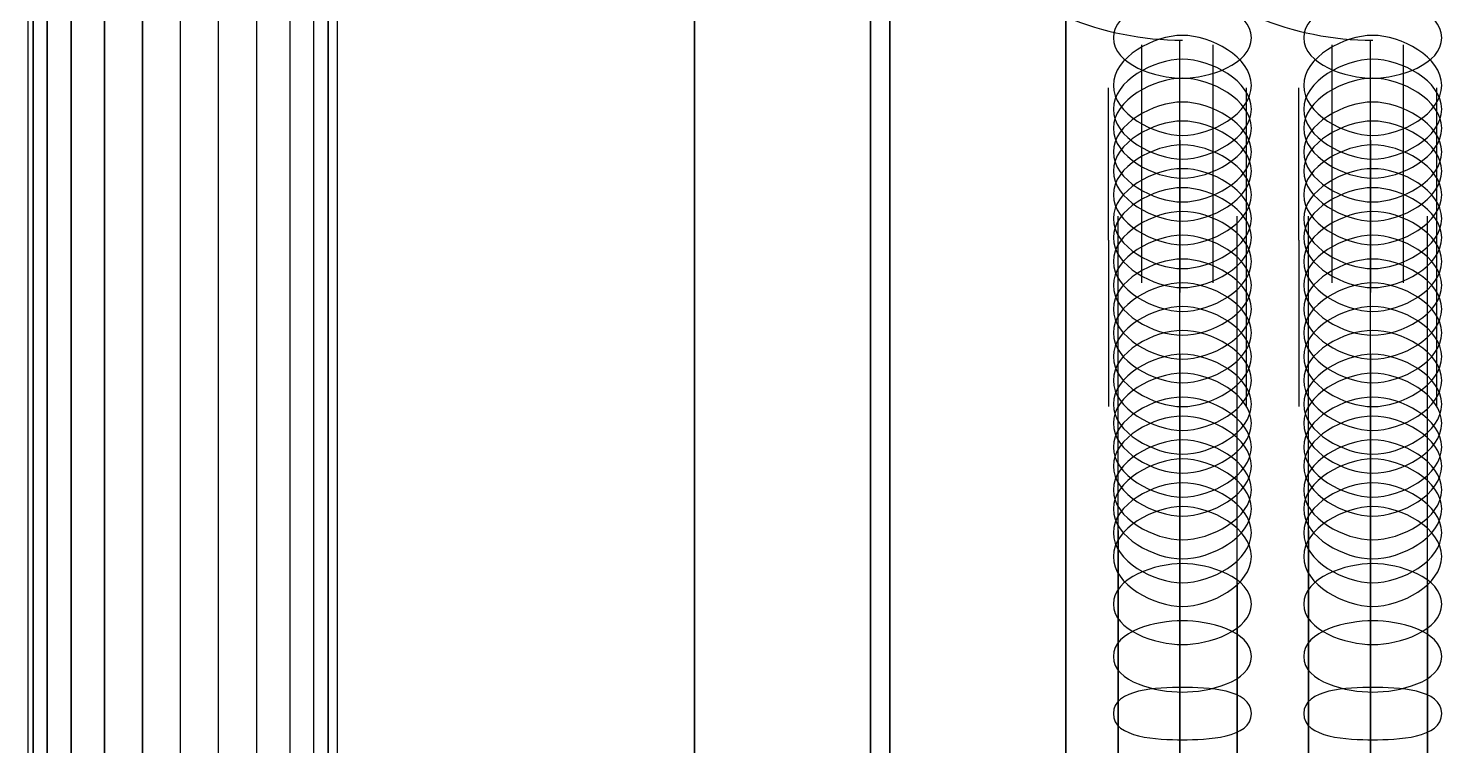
# Model space of a CAD drawing. Header units: metres. Extents: x 114 to 218, y 8 to 180.
# Drawn here: x 139.041 to 143.609, y 128.505 to 130.824 of the extents above; entities that cross this region are included whole.
import ezdxf

# ---------------------------------------------------------------- set-up
doc = ezdxf.new("R2010")
doc.units = ezdxf.units.M
doc.header["$MEASUREMENT"] = 0
for name, color, linetype in [('E-CNDT-PWR', 7, 'Continuous'), ('M-SA2S-Round', 7, 'Continuous'), ('S-3D-BEAM', 7, 'Continuous')]:
    doc.layers.add(name, color=color, linetype=linetype)

msp = doc.modelspace()

# ---------------------------------------------------------------- linework, layer by layer
at = {"layer": 'E-CNDT-PWR', "color": 113, "true_color": 0x6edda5}
for points in [[(142.6398, 130.2781), (142.6398, 130.7703)], [(142.7629, 130.2934), (142.7629, 130.7857)], [(142.8706, 130.2781), (142.8706, 130.7703)], [(143.2551, 130.2781), (143.2551, 130.7703)], [(143.3782, 130.2934), (143.3782, 130.7857)], [(143.4858, 130.2781), (143.4858, 130.7703)], [(142.5322, 130.1396), (142.5322, 130.6318)], [(142.9782, 130.1396), (142.9782, 130.6318)], [(142.9782, 130.6318), (142.9782, 130.6318)], [(142.9782, 130.6318), (142.9782, 130.6318)], [(143.1474, 130.1396), (143.1474, 130.6318)], [(143.5935, 130.1396), (143.5935, 130.6318)], [(143.5935, 130.6318), (143.5935, 130.6318)], [(143.5935, 130.6318), (143.5935, 130.6318)], [(142.6398, 130.0012), (142.6398, 130.4934)], [(142.8706, 130.0012), (142.8706, 130.4934)], [(143.2551, 130.0012), (143.2551, 130.4934)], [(143.4858, 130.0012), (143.4858, 130.4934)], [(142.7629, 130.4626), (142.7629, 129.9704)], [(143.3782, 130.4626), (143.3782, 129.9704)], [(142.7629, 129.7705), (142.7629, 130.2934)], [(142.7629, 130.2934), (142.7629, 130.2934)], [(142.7629, 130.2934), (142.7629, 130.2934)], [(143.3782, 129.7705), (143.3782, 130.2934)], [(143.3782, 130.2934), (143.3782, 130.2934)], [(143.3782, 130.2934), (143.3782, 130.2934)], [(142.5629, 129.6782), (142.5629, 130.2165)], [(142.9475, 129.6782), (142.9475, 130.2165)], [(143.1782, 129.6782), (143.1782, 130.2165)], [(143.5627, 129.6782), (143.5627, 130.2165)], [(142.5322, 130.1396), (142.5322, 129.6013)], [(142.5322, 130.1396), (142.5322, 130.1396)], [(142.5322, 130.1396), (142.5322, 130.1396)], [(142.9782, 129.6013), (142.9782, 130.1396)], [(143.1474, 130.1396), (143.1474, 129.6013)], [(143.1474, 130.1396), (143.1474, 130.1396)], [(143.1474, 130.1396), (143.1474, 130.1396)], [(143.5935, 129.6013), (143.5935, 130.1396)], [(142.5629, 129.5244), (142.5629, 130.0627)], [(142.9475, 129.5244), (142.9475, 130.0627)], [(143.1782, 129.5244), (143.1782, 130.0627)], [(143.5627, 129.5244), (143.5627, 130.0627)], [(142.7629, 129.4474), (142.7629, 129.9704)], [(143.3782, 129.4474), (143.3782, 129.9704)], [(142.7629, 129.2782), (142.7629, 129.7705)], [(142.7629, 129.7705), (142.7629, 129.7705)], [(142.7629, 129.7705), (142.7629, 129.2782)], [(142.7629, 129.7705), (142.7629, 129.7705)], [(142.7629, 129.7705), (142.7629, 129.7705)], [(142.7629, 129.7705), (142.7629, 129.7705)], [(143.3782, 129.2782), (143.3782, 129.7705)], [(143.3782, 129.7705), (143.3782, 129.7705)], [(143.3782, 129.7705), (143.3782, 129.2782)], [(143.3782, 129.7705), (143.3782, 129.7705)], [(143.3782, 129.7705), (143.3782, 129.7705)], [(143.3782, 129.7705), (143.3782, 129.7705)], [(142.5629, 129.2013), (142.5629, 129.6782)], [(142.9475, 129.2013), (142.9475, 129.6782)], [(143.1782, 129.2013), (143.1782, 129.6782)], [(143.5627, 129.2013), (143.5627, 129.6782)], [(142.5629, 129.0321), (142.5629, 129.5244)], [(142.9475, 129.0321), (142.9475, 129.5244)], [(143.1782, 129.0321), (143.1782, 129.5244)], [(143.5627, 129.0321), (143.5627, 129.5244)], [(142.7629, 128.9552), (142.7629, 129.4474)], [(142.7629, 128.9552), (142.7629, 129.4474)], [(143.3782, 128.9552), (143.3782, 129.4474)], [(143.3782, 128.9552), (143.3782, 129.4474)], [(142.7629, 129.2782), (142.7629, 129.0014), (142.7629, 128.6784), (142.7629, 128.34), (142.7629, 127.9862)], [(142.7629, 129.2782), (142.7629, 129.0014), (142.7629, 128.6784), (142.7629, 128.34), (142.7629, 127.9862), (142.7629, 128.2477), (142.7629, 128.5092), (142.7629, 128.7553), (142.7629, 128.9552)], [(143.3782, 129.2782), (143.3782, 129.0014), (143.3782, 128.6784), (143.3782, 128.34), (143.3782, 127.9862)], [(143.3782, 129.2782), (143.3782, 129.0014), (143.3782, 128.6784), (143.3782, 128.34), (143.3782, 127.9862), (143.3782, 128.2477), (143.3782, 128.5092), (143.3782, 128.7553), (143.3782, 128.9552)], [(142.5629, 129.2013), (142.5629, 128.9398), (142.5629, 128.6322), (142.5629, 128.3246), (142.5629, 127.9862), (142.5629, 128.2784), (142.5629, 128.5553), (142.5629, 128.8168), (142.5629, 129.0321)], [(142.9475, 129.0321), (142.9475, 128.8168), (142.9475, 128.5553), (142.9475, 128.2784), (142.9475, 127.9862), (142.9475, 128.3246), (142.9475, 128.6322), (142.9475, 128.9398), (142.9475, 129.2013)], [(143.1782, 129.2013), (143.1782, 128.9398), (143.1782, 128.6322), (143.1782, 128.3246), (143.1782, 127.9862), (143.1782, 128.2784), (143.1782, 128.5553), (143.1782, 128.8168), (143.1782, 129.0321)], [(143.5627, 129.0321), (143.5627, 128.8168), (143.5627, 128.5553), (143.5627, 128.2784), (143.5627, 127.9862), (143.5627, 128.3246), (143.5627, 128.6322), (143.5627, 128.9398), (143.5627, 129.2013)], [(142.9782, 129.1091), (142.9782, 129.1091)], [(142.9782, 129.1091), (142.9782, 129.1091)], [(143.5935, 129.1091), (143.5935, 129.1091)], [(143.5935, 129.1091), (143.5935, 129.1091)], [(142.7629, 128.9552), (142.7629, 128.7553), (142.7629, 128.5092), (142.7629, 128.2477), (142.7629, 127.9862)], [(143.3782, 128.9552), (143.3782, 128.7553), (143.3782, 128.5092), (143.3782, 128.2477), (143.3782, 127.9862)]]:
    msp.add_lwpolyline(points, dxfattribs=at)
for centre, radius, start in [((142.7706, 131.7624), 0.9767, 225), ((143.3858, 131.7624), 0.9768, 225.0024)]:
    msp.add_arc(centre, radius, start, 270, dxfattribs=at)
for points, start_tangent, end_tangent in [([(142.7706, 130.9241), (142.5475, 130.7934)], (-1, 0), (0, -1)), ([(142.9936, 130.7934), (142.7706, 130.9241)], (0, 1), (-1, 0)), ([(143.3858, 130.9241), (143.1628, 130.7934)], (-1, 0), (0, -1)), ([(143.6089, 130.7934), (143.3858, 130.9241)], (0, 1), (-1, 0)), ([(142.7706, 130.801), (142.5475, 130.6395)], (-1, 0), (0, -1)), ([(142.7706, 130.801), (142.5475, 130.6395)], (-1, 0), (0, -1)), ([(142.7706, 130.801), (142.5475, 130.6395)], (-1, 0), (0, -1)), ([(142.5475, 130.7934), (142.7706, 130.6626)], (0, -1), (1, 0)), ([(142.9936, 130.6395), (142.7706, 130.801)], (0, 1), (-1, 0)), ([(142.9936, 130.6395), (142.7706, 130.801)], (0, 1), (-1, 0)), ([(142.9936, 130.6395), (142.7706, 130.801)], (0, 1), (-1, 0)), ([(142.7706, 130.6626), (142.9936, 130.7934)], (1, 0), (0, 1)), ([(143.3858, 130.801), (143.1628, 130.6395)], (-1, 0), (0, -1)), ([(143.3858, 130.801), (143.1628, 130.6395)], (-1, 0), (0, -1)), ([(143.3858, 130.801), (143.1628, 130.6395)], (-1, 0), (0, -1)), ([(143.1628, 130.7934), (143.3858, 130.6626)], (0, -1), (1, 0)), ([(143.6089, 130.6395), (143.3858, 130.801)], (0, 1), (-1, 0)), ([(143.6089, 130.6395), (143.3858, 130.801)], (0, 1), (-1, 0)), ([(143.6089, 130.6395), (143.3858, 130.801)], (0, 1), (-1, 0)), ([(143.3858, 130.6626), (143.6089, 130.7934)], (1, 0), (0, 1)), ([(142.7706, 130.7241), (142.5475, 130.5626)], (-1, 0), (0, -1)), ([(142.9936, 130.5626), (142.7706, 130.7241)], (0, 1), (-1, 0)), ([(143.3858, 130.7241), (143.1628, 130.5626)], (-1, 0), (0, -1)), ([(143.6089, 130.5626), (143.3858, 130.7241)], (0, 1), (-1, 0)), ([(142.7706, 130.6626), (142.5475, 130.5011)], (-1, 0), (0, -1)), ([(142.9936, 130.5011), (142.7706, 130.6626)], (0, 1), (-1, 0)), ([(143.3858, 130.6626), (143.1628, 130.5011)], (-1, 0), (0, -1)), ([(143.6089, 130.5011), (143.3858, 130.6626)], (0, 1), (-1, 0)), ([(142.5475, 130.6395), (142.7706, 130.478)], (0, -1), (1, 0)), ([(142.5475, 130.6395), (142.7706, 130.478)], (0, -1), (1, 0)), ([(142.5475, 130.6395), (142.7706, 130.478)], (0, -1), (1, 0)), ([(142.7706, 130.478), (142.9936, 130.6395)], (1, 0), (0, 1)), ([(142.7706, 130.478), (142.9936, 130.6395)], (1, 0), (0, 1)), ([(142.7706, 130.478), (142.9936, 130.6395)], (1, 0), (0, 1)), ([(143.1628, 130.6395), (143.3858, 130.478)], (0, -1), (1, 0)), ([(143.1628, 130.6395), (143.3858, 130.478)], (0, -1), (1, 0)), ([(143.1628, 130.6395), (143.3858, 130.478)], (0, -1), (1, 0)), ([(143.3858, 130.478), (143.6089, 130.6395)], (1, 0), (0, 1)), ([(143.3858, 130.478), (143.6089, 130.6395)], (1, 0), (0, 1)), ([(143.3858, 130.478), (143.6089, 130.6395)], (1, 0), (0, 1)), ([(142.7706, 130.5857), (142.5475, 130.4242)], (-1, 0), (0, -1)), ([(142.9936, 130.4242), (142.7706, 130.5857)], (0, 1), (-1, 0)), ([(143.3858, 130.5857), (143.1628, 130.4242)], (-1, 0), (0, -1)), ([(143.6089, 130.4242), (143.3858, 130.5857)], (0, 1), (-1, 0)), ([(142.5475, 130.5626), (142.7706, 130.4011)], (0, -1), (1, 0)), ([(142.7706, 130.5242), (142.5475, 130.3627)], (-1, 0), (0, -1)), ([(142.7706, 130.4011), (142.9936, 130.5626)], (1, 0), (0, 1)), ([(142.9936, 130.3627), (142.7706, 130.5242)], (0, 1), (-1, 0)), ([(143.1628, 130.5626), (143.3858, 130.4011)], (0, -1), (1, 0)), ([(143.3858, 130.5242), (143.1628, 130.3627)], (-1, 0), (0, -1)), ([(143.3858, 130.4011), (143.6089, 130.5626)], (1, 0), (0, 1)), ([(143.6089, 130.3627), (143.3858, 130.5242)], (0, 1), (-1, 0)), ([(142.5475, 130.5011), (142.7706, 130.3396)], (0, -1), (1, 0)), ([(142.7706, 130.3396), (142.9936, 130.5011)], (1, 0), (0, 1)), ([(143.1628, 130.5011), (143.3858, 130.3396)], (0, -1), (1, 0)), ([(143.3858, 130.3396), (143.6089, 130.5011)], (1, 0), (0, 1)), ([(142.7706, 130.4473), (142.5475, 130.2858)], (-1, 0), (0, -1)), ([(142.9936, 130.2858), (142.7706, 130.4473)], (0, 1), (-1, 0)), ([(143.3858, 130.4473), (143.1628, 130.2858)], (-1, 0), (0, -1)), ([(143.6089, 130.2858), (143.3858, 130.4473)], (0, 1), (-1, 0)), ([(142.5475, 130.4242), (142.7706, 130.2627)], (0, -1), (1, 0)), ([(142.7706, 130.2627), (142.9936, 130.4242)], (1, 0), (0, 1)), ([(143.1628, 130.4242), (143.3858, 130.2627)], (0, -1), (1, 0)), ([(143.3858, 130.2627), (143.6089, 130.4242)], (1, 0), (0, 1)), ([(142.7706, 130.3703), (142.5475, 130.2088)], (-1, 0), (0, -1)), ([(142.5475, 130.3627), (142.7706, 130.2011)], (0, -1), (1, 0)), ([(142.9936, 130.2088), (142.7706, 130.3703)], (0, 1), (-1, 0)), ([(142.7706, 130.2011), (142.9936, 130.3627)], (1, 0), (0, 1)), ([(143.3858, 130.3703), (143.1628, 130.2088)], (-1, 0), (0, -1)), ([(143.1628, 130.3627), (143.3858, 130.2011)], (0, -1), (1, 0)), ([(143.6089, 130.2088), (143.3858, 130.3703)], (0, 1), (-1, 0)), ([(143.3858, 130.2011), (143.6089, 130.3627)], (1, 0), (0, 1)), ([(142.7706, 130.3088), (142.5475, 130.1473)], (-1, 0), (0, -1)), ([(142.7706, 130.3088), (142.5475, 130.1473)], (-1, 0), (0, -1)), ([(142.7706, 130.3088), (142.5475, 130.1473)], (-1, 0), (0, -1)), ([(142.7706, 130.3088), (142.5475, 130.1473)], (-1, 0), (0, -1)), ([(142.9936, 130.1473), (142.7706, 130.3088)], (0, 1), (-1, 0)), ([(142.9936, 130.1473), (142.7706, 130.3088)], (0, 1), (-1, 0)), ([(142.9936, 130.1473), (142.7706, 130.3088)], (0, 1), (-1, 0)), ([(142.9936, 130.1473), (142.7706, 130.3088)], (0, 1), (-1, 0)), ([(143.3858, 130.3088), (143.1628, 130.1473)], (-1, 0), (0, -1)), ([(143.3858, 130.3088), (143.1628, 130.1473)], (-1, 0), (0, -1)), ([(143.3858, 130.3088), (143.1628, 130.1473)], (-1, 0), (0, -1)), ([(143.3858, 130.3088), (143.1628, 130.1473)], (-1, 0), (0, -1)), ([(143.6089, 130.1473), (143.3858, 130.3088)], (0, 1), (-1, 0)), ([(143.6089, 130.1473), (143.3858, 130.3088)], (0, 1), (-1, 0)), ([(143.6089, 130.1473), (143.3858, 130.3088)], (0, 1), (-1, 0)), ([(143.6089, 130.1473), (143.3858, 130.3088)], (0, 1), (-1, 0)), ([(142.5475, 130.2858), (142.7706, 130.1242)], (0, -1), (1, 0)), ([(142.7706, 130.1242), (142.9936, 130.2858)], (1, 0), (0, 1)), ([(143.1628, 130.2858), (143.3858, 130.1242)], (0, -1), (1, 0)), ([(143.3858, 130.1242), (143.6089, 130.2858)], (1, 0), (0, 1)), ([(142.7706, 130.2319), (142.5475, 130.0704)], (-1, 0), (0, -1)), ([(142.5475, 130.2088), (142.7706, 130.0473)], (0, -1), (1, 0)), ([(142.9936, 130.0704), (142.7706, 130.2319)], (0, 1), (-1, 0)), ([(142.7706, 130.0473), (142.9936, 130.2088)], (1, 0), (0, 1)), ([(143.3858, 130.2319), (143.1628, 130.0704)], (-1, 0), (0, -1)), ([(143.1628, 130.2088), (143.3858, 130.0473)], (0, -1), (1, 0)), ([(143.6089, 130.0704), (143.3858, 130.2319)], (0, 1), (-1, 0)), ([(143.3858, 130.0473), (143.6089, 130.2088)], (1, 0), (0, 1)), ([(142.7706, 130.155), (142.5475, 129.9935)], (-1, 0), (0, -1)), ([(142.9936, 129.9935), (142.7706, 130.155)], (0, 1), (-1, 0)), ([(143.3858, 130.155), (143.1628, 129.9935)], (-1, 0), (0, -1)), ([(143.6089, 129.9935), (143.3858, 130.155)], (0, 1), (-1, 0)), ([(142.5475, 130.1473), (142.7706, 129.9858)], (0, -1), (1, 0)), ([(142.5475, 130.1473), (142.7706, 129.9858)], (0, -1), (1, 0)), ([(142.5475, 130.1473), (142.7706, 129.9858)], (0, -1), (1, 0)), ([(142.5475, 130.1473), (142.7706, 129.9858)], (0, -1), (1, 0)), ([(142.7706, 129.9858), (142.9936, 130.1473)], (1, 0), (0, 1)), ([(142.7706, 129.9858), (142.9936, 130.1473)], (1, 0), (0, 1)), ([(142.7706, 129.9858), (142.9936, 130.1473)], (1, 0), (0, 1)), ([(142.7706, 129.9858), (142.9936, 130.1473)], (1, 0), (0, 1)), ([(143.1628, 130.1473), (143.3858, 129.9858)], (0, -1), (1, 0)), ([(143.1628, 130.1473), (143.3858, 129.9858)], (0, -1), (1, 0)), ([(143.1628, 130.1473), (143.3858, 129.9858)], (0, -1), (1, 0)), ([(143.1628, 130.1473), (143.3858, 129.9858)], (0, -1), (1, 0)), ([(143.3858, 129.9858), (143.6089, 130.1473)], (1, 0), (0, 1)), ([(143.3858, 129.9858), (143.6089, 130.1473)], (1, 0), (0, 1)), ([(143.3858, 129.9858), (143.6089, 130.1473)], (1, 0), (0, 1)), ([(143.3858, 129.9858), (143.6089, 130.1473)], (1, 0), (0, 1)), ([(142.7706, 130.0781), (142.5475, 129.9166)], (-1, 0), (0, -1)), ([(142.5475, 130.0704), (142.7706, 129.9089)], (0, -1), (1, 0)), ([(142.9936, 129.9166), (142.7706, 130.0781)], (0, 1), (-1, 0)), ([(142.7706, 129.9089), (142.9936, 130.0704)], (1, 0), (0, 1)), ([(143.3858, 130.0781), (143.1628, 129.9166)], (-1, 0), (0, -1)), ([(143.1628, 130.0704), (143.3858, 129.9089)], (0, -1), (1, 0)), ([(143.6089, 129.9166), (143.3858, 130.0781)], (0, 1), (-1, 0)), ([(143.3858, 129.9089), (143.6089, 130.0704)], (1, 0), (0, 1)), ([(142.7706, 130.0012), (142.5475, 129.8397)], (-1, 0), (0, -1)), ([(142.5475, 129.9935), (142.7706, 129.832)], (0, -1), (1, 0)), ([(142.9936, 129.8397), (142.7706, 130.0012)], (0, 1), (-1, 0)), ([(142.7706, 129.832), (142.9936, 129.9935)], (1, 0), (0, 1)), ([(143.3858, 130.0012), (143.1628, 129.8397)], (-1, 0), (0, -1)), ([(143.1628, 129.9935), (143.3858, 129.832)], (0, -1), (1, 0)), ([(143.6089, 129.8397), (143.3858, 130.0012)], (0, 1), (-1, 0)), ([(143.3858, 129.832), (143.6089, 129.9935)], (1, 0), (0, 1)), ([(142.7706, 129.9243), (142.5475, 129.7628)], (-1, 0), (0, -1)), ([(142.9936, 129.7628), (142.7706, 129.9243)], (0, 1), (-1, 0)), ([(143.3858, 129.9243), (143.1628, 129.7628)], (-1, 0), (0, -1)), ([(143.6089, 129.7628), (143.3858, 129.9243)], (0, 1), (-1, 0)), ([(142.5475, 129.9166), (142.7706, 129.7551)], (0, -1), (1, 0)), ([(142.7706, 129.7551), (142.9936, 129.9166)], (1, 0), (0, 1)), ([(143.1628, 129.9166), (143.3858, 129.7551)], (0, -1), (1, 0)), ([(143.3858, 129.7551), (143.6089, 129.9166)], (1, 0), (0, 1)), ([(142.7706, 129.8474), (142.5475, 129.6859)], (-1, 0), (0, -1)), ([(142.5475, 129.8397), (142.7706, 129.6782)], (0, -1), (1, 0)), ([(142.9936, 129.6859), (142.7706, 129.8474)], (0, 1), (-1, 0)), ([(142.7706, 129.6782), (142.9936, 129.8397)], (1, 0), (0, 1)), ([(143.3858, 129.8474), (143.1628, 129.6859)], (-1, 0), (0, -1)), ([(143.1628, 129.8397), (143.3858, 129.6782)], (0, -1), (1, 0)), ([(143.6089, 129.6859), (143.3858, 129.8474)], (0, 1), (-1, 0)), ([(143.3858, 129.6782), (143.6089, 129.8397)], (1, 0), (0, 1)), ([(142.7706, 129.7705), (142.5475, 129.6089)], (-1, 0), (0, -1)), ([(142.7706, 129.7705), (142.5475, 129.6089)], (-1, 0), (0, -1)), ([(142.7706, 129.7705), (142.5475, 129.6089)], (-1, 0), (0, -1)), ([(142.7706, 129.7705), (142.5475, 129.6089)], (-1, 0), (0, -1)), ([(142.5475, 129.7628), (142.7706, 129.6013)], (0, -1), (1, 0)), ([(142.9936, 129.6089), (142.7706, 129.7705)], (0, 1), (-1, 0)), ([(142.9936, 129.6089), (142.7706, 129.7705)], (0, 1), (-1, 0)), ([(142.9936, 129.6089), (142.7706, 129.7705)], (0, 1), (-1, 0)), ([(142.9936, 129.6089), (142.7706, 129.7705)], (0, 1), (-1, 0)), ([(142.7706, 129.6013), (142.9936, 129.7628)], (1, 0), (0, 1)), ([(143.3858, 129.7705), (143.1628, 129.6089)], (-1, 0), (0, -1)), ([(143.3858, 129.7705), (143.1628, 129.6089)], (-1, 0), (0, -1)), ([(143.3858, 129.7705), (143.1628, 129.6089)], (-1, 0), (0, -1)), ([(143.3858, 129.7705), (143.1628, 129.6089)], (-1, 0), (0, -1)), ([(143.1628, 129.7628), (143.3858, 129.6013)], (0, -1), (1, 0)), ([(143.6089, 129.6089), (143.3858, 129.7705)], (0, 1), (-1, 0)), ([(143.6089, 129.6089), (143.3858, 129.7705)], (0, 1), (-1, 0)), ([(143.6089, 129.6089), (143.3858, 129.7705)], (0, 1), (-1, 0)), ([(143.6089, 129.6089), (143.3858, 129.7705)], (0, 1), (-1, 0)), ([(143.3858, 129.6013), (143.6089, 129.7628)], (1, 0), (0, 1)), ([(142.7706, 129.7089), (142.5475, 129.5474)], (-1, 0), (0, -1)), ([(142.9936, 129.5474), (142.7706, 129.7089)], (0, 1), (-1, 0)), ([(143.3858, 129.7089), (143.1628, 129.5474)], (-1, 0), (0, -1)), ([(143.6089, 129.5474), (143.3858, 129.7089)], (0, 1), (-1, 0)), ([(142.5475, 129.6859), (142.7706, 129.5244)], (0, -1), (1, 0)), ([(142.7706, 129.5244), (142.9936, 129.6859)], (1, 0), (0, 1)), ([(143.1628, 129.6859), (143.3858, 129.5244)], (0, -1), (1, 0)), ([(143.3858, 129.5244), (143.6089, 129.6859)], (1, 0), (0, 1)), ([(142.7706, 129.632), (142.5475, 129.4705)], (-1, 0), (0, -1)), ([(142.5475, 129.6089), (142.7706, 129.4474)], (0, -1), (1, 0)), ([(142.5475, 129.6089), (142.7706, 129.4474)], (0, -1), (1, 0)), ([(142.5475, 129.6089), (142.7706, 129.4474)], (0, -1), (1, 0)), ([(142.5475, 129.6089), (142.7706, 129.4474)], (0, -1), (1, 0)), ([(142.9936, 129.4705), (142.7706, 129.632)], (0, 1), (-1, 0)), ([(142.7706, 129.4474), (142.9936, 129.6089)], (1, 0), (0, 1)), ([(142.7706, 129.4474), (142.9936, 129.6089)], (1, 0), (0, 1)), ([(142.7706, 129.4474), (142.9936, 129.6089)], (1, 0), (0, 1)), ([(142.7706, 129.4474), (142.9936, 129.6089)], (1, 0), (0, 1)), ([(143.3858, 129.632), (143.1628, 129.4705)], (-1, 0), (0, -1)), ([(143.1628, 129.6089), (143.3858, 129.4474)], (0, -1), (1, 0)), ([(143.1628, 129.6089), (143.3858, 129.4474)], (0, -1), (1, 0)), ([(143.1628, 129.6089), (143.3858, 129.4474)], (0, -1), (1, 0)), ([(143.1628, 129.6089), (143.3858, 129.4474)], (0, -1), (1, 0)), ([(143.6089, 129.4705), (143.3858, 129.632)], (0, 1), (-1, 0)), ([(143.3858, 129.4474), (143.6089, 129.6089)], (1, 0), (0, 1)), ([(143.3858, 129.4474), (143.6089, 129.6089)], (1, 0), (0, 1)), ([(143.3858, 129.4474), (143.6089, 129.6089)], (1, 0), (0, 1)), ([(143.3858, 129.4474), (143.6089, 129.6089)], (1, 0), (0, 1)), ([(142.7706, 129.5705), (142.5475, 129.409)], (-1, 0), (0, -1)), ([(142.9936, 129.409), (142.7706, 129.5705)], (0, 1), (-1, 0)), ([(143.3858, 129.5705), (143.1628, 129.409)], (-1, 0), (0, -1)), ([(143.6089, 129.409), (143.3858, 129.5705)], (0, 1), (-1, 0)), ([(142.5475, 129.5474), (142.7706, 129.3859)], (0, -1), (1, 0)), ([(142.7706, 129.3859), (142.9936, 129.5474)], (1, 0), (0, 1)), ([(143.1628, 129.5474), (143.3858, 129.3859)], (0, -1), (1, 0)), ([(143.3858, 129.3859), (143.6089, 129.5474)], (1, 0), (0, 1)), ([(142.7706, 129.4936), (142.5475, 129.3321)], (-1, 0), (0, -1)), ([(142.5475, 129.4705), (142.7706, 129.309)], (0, -1), (1, 0)), ([(142.9936, 129.3321), (142.7706, 129.4936)], (0, 1), (-1, 0)), ([(142.7706, 129.309), (142.9936, 129.4705)], (1, 0), (0, 1)), ([(143.3858, 129.4936), (143.1628, 129.3321)], (-1, 0), (0, -1)), ([(143.1628, 129.4705), (143.3858, 129.309)], (0, -1), (1, 0)), ([(143.6089, 129.3321), (143.3858, 129.4936)], (0, 1), (-1, 0)), ([(143.3858, 129.309), (143.6089, 129.4705)], (1, 0), (0, 1)), ([(142.7706, 129.4321), (142.5475, 129.2706)], (-1, 0), (0, -1)), ([(142.9936, 129.2706), (142.7706, 129.4321)], (0, 1), (-1, 0)), ([(143.3858, 129.4321), (143.1628, 129.2706)], (-1, 0), (0, -1)), ([(143.6089, 129.2706), (143.3858, 129.4321)], (0, 1), (-1, 0)), ([(142.5475, 129.409), (142.7706, 129.2475)], (0, -1), (1, 0)), ([(142.7706, 129.2475), (142.9936, 129.409)], (1, 0), (0, 1)), ([(143.1628, 129.409), (143.3858, 129.2475)], (0, -1), (1, 0)), ([(143.3858, 129.2475), (143.6089, 129.409)], (1, 0), (0, 1)), ([(142.7706, 129.3551), (142.5475, 129.1936)], (-1, 0), (0, -1)), ([(142.5475, 129.3321), (142.7706, 129.1706)], (0, -1), (1, 0)), ([(142.9936, 129.1936), (142.7706, 129.3551)], (0, 1), (-1, 0)), ([(142.7706, 129.1706), (142.9936, 129.3321)], (1, 0), (0, 1)), ([(143.3858, 129.3551), (143.1628, 129.1936)], (-1, 0), (0, -1)), ([(143.1628, 129.3321), (143.3858, 129.1706)], (0, -1), (1, 0)), ([(143.6089, 129.1936), (143.3858, 129.3551)], (0, 1), (-1, 0)), ([(143.3858, 129.1706), (143.6089, 129.3321)], (1, 0), (0, 1)), ([(142.7706, 129.2782), (142.5475, 129.1167)], (-1, 0), (0, -1)), ([(142.7706, 129.2782), (142.5475, 129.1167)], (-1, 0), (0, -1)), ([(142.5475, 129.2706), (142.7706, 129.1091)], (0, -1), (1, 0)), ([(142.9936, 129.1167), (142.7706, 129.2782)], (0, 1), (-1, 0)), ([(142.9936, 129.1167), (142.7706, 129.2782)], (0, 1), (-1, 0)), ([(142.7706, 129.1091), (142.9936, 129.2706)], (1, 0), (0, 1)), ([(143.3858, 129.2782), (143.1628, 129.1167)], (-1, 0), (0, -1)), ([(143.3858, 129.2782), (143.1628, 129.1167)], (-1, 0), (0, -1)), ([(143.1628, 129.2706), (143.3858, 129.1091)], (0, -1), (1, 0)), ([(143.6089, 129.1167), (143.3858, 129.2782)], (0, 1), (-1, 0)), ([(143.6089, 129.1167), (143.3858, 129.2782)], (0, 1), (-1, 0)), ([(143.3858, 129.1091), (143.6089, 129.2706)], (1, 0), (0, 1)), ([(142.5475, 129.1936), (142.7706, 129.0321)], (0, -1), (1, 0)), ([(142.7706, 129.0321), (142.9936, 129.1936)], (1, 0), (0, 1)), ([(143.1628, 129.1936), (143.3858, 129.0321)], (0, -1), (1, 0)), ([(143.3858, 129.0321), (143.6089, 129.1936)], (1, 0), (0, 1)), ([(142.5475, 129.1167), (142.7706, 128.9552)], (0, -1), (1, 0)), ([(142.5475, 129.1167), (142.7706, 128.9552)], (0, -1), (1, 0)), ([(142.7706, 128.9552), (142.9936, 129.1167)], (1, 0), (0, 1)), ([(142.7706, 128.9552), (142.9936, 129.1167)], (1, 0), (0, 1)), ([(143.1628, 129.1167), (143.3858, 128.9552)], (0, -1), (1, 0)), ([(143.1628, 129.1167), (143.3858, 128.9552)], (0, -1), (1, 0)), ([(143.3858, 128.9552), (143.6089, 129.1167)], (1, 0), (0, 1)), ([(143.3858, 128.9552), (143.6089, 129.1167)], (1, 0), (0, 1)), ([(142.7706, 129.0937), (142.5475, 128.9629)], (-1, 0), (0, -1)), ([(142.9936, 128.9629), (142.7706, 129.0937)], (0, 1), (-1, 0)), ([(143.3858, 129.0937), (143.1628, 128.9629)], (-1, 0), (0, -1)), ([(143.6089, 128.9629), (143.3858, 129.0937)], (0, 1), (-1, 0)), ([(142.5475, 128.9629), (142.7706, 128.8322)], (0, -1), (1, 0)), ([(142.7706, 128.8322), (142.9936, 128.9629)], (1, 0), (0, 1)), ([(143.1628, 128.9629), (143.3858, 128.8322)], (0, -1), (1, 0)), ([(143.3858, 128.8322), (143.6089, 128.9629)], (1, 0), (0, 1)), ([(142.7706, 128.9091), (142.5475, 128.7937)], (-1, 0), (0, -1)), ([(142.9936, 128.7937), (142.7706, 128.9091)], (0, 1), (-1, 0)), ([(143.3858, 128.9091), (143.1628, 128.7937)], (-1, 0), (0, -1)), ([(143.6089, 128.7937), (143.3858, 128.9091)], (0, 1), (-1, 0)), ([(142.5475, 128.7937), (142.7706, 128.6784)], (0, -1), (1, 0)), ([(142.7706, 128.6784), (142.9936, 128.7937)], (1, 0), (0, 1)), ([(143.1628, 128.7937), (143.3858, 128.6784)], (0, -1), (1, 0)), ([(143.3858, 128.6784), (143.6089, 128.7937)], (1, 0), (0, 1)), ([(142.7706, 128.6937), (142.5475, 128.6091)], (-1, 0), (0, -1)), ([(142.9936, 128.6091), (142.7706, 128.6937)], (0, 1), (-1, 0)), ([(143.3858, 128.6937), (143.1628, 128.6091)], (-1, 0), (0, -1)), ([(143.6089, 128.6091), (143.3858, 128.6937)], (0, 1), (-1, 0)), ([(142.5475, 128.6091), (142.7706, 128.5245)], (0, -1), (1, 0)), ([(142.7706, 128.5245), (142.9936, 128.6091)], (1, 0), (0, 1)), ([(143.1628, 128.6091), (143.3858, 128.5245)], (0, -1), (1, 0)), ([(143.3858, 128.5245), (143.6089, 128.6091)], (1, 0), (0, 1))]:
    msp.add_spline(points, degree=3, dxfattribs=dict(at, start_tangent=start_tangent, end_tangent=end_tangent))
at = {"layer": 'M-SA2S-Round', "color": 5, "true_color": 0x0000ff}
for points in [[(139.0559, 132.0777), (139.0405, 132.0777), (139.0559, 132.0777), (139.0559, 126.0788), (139.0405, 126.0788)], [(139.0559, 126.0788), (139.0405, 126.0788), (139.0405, 132.0777)], [(139.102, 126.0788), (139.0559, 126.0788), (139.0559, 132.0777), (139.102, 132.0777), (139.1789, 132.0777)], [(139.1789, 132.0777), (139.102, 132.0777), (139.102, 126.0788), (139.1789, 126.0788)], [(139.1789, 126.0788), (139.102, 126.0788), (139.102, 132.0777)], [(139.2866, 132.0777), (139.1789, 132.0777), (139.1789, 126.0788), (139.2866, 126.0788)], [(139.2866, 126.0788), (139.1789, 126.0788), (139.1789, 132.0777), (139.2866, 132.0777), (139.4097, 132.0777)], [(139.4097, 132.0777), (139.2866, 132.0777), (139.2866, 126.0788), (139.4097, 126.0788)], [(139.4097, 126.0788), (139.2866, 126.0788), (139.2866, 132.0777)], [(139.5327, 132.0777), (139.4097, 132.0777), (139.4097, 126.0788), (139.5327, 126.0788), (139.5327, 132.0777)], [(139.5327, 126.0788), (139.4097, 126.0788), (139.4097, 132.0777), (139.5327, 132.0777), (139.6558, 132.0777)], [(139.6558, 126.0788), (139.5327, 126.0788), (139.5327, 132.0777)], [(139.5327, 126.0788), (139.6558, 126.0788), (139.6558, 132.0777), (139.5327, 132.0777)], [(139.7788, 126.0788), (139.6558, 126.0788), (139.6558, 132.0777), (139.7788, 132.0777), (139.8865, 132.0777)], [(139.7788, 126.0788), (139.8865, 126.0788), (139.8865, 132.0777), (139.7788, 132.0777), (139.6558, 132.0777)], [(139.6558, 126.0788), (139.7788, 126.0788), (139.7788, 132.0777)], [(139.8865, 126.0788), (139.7788, 126.0788), (139.7788, 132.0777)], [(139.9634, 126.0788), (139.8865, 126.0788), (139.8865, 132.0777), (139.9634, 132.0777), (140.0096, 132.0777)], [(139.9634, 126.0788), (140.0096, 126.0788), (140.0096, 132.0777), (139.9634, 132.0777), (139.8865, 132.0777)], [(139.8865, 126.0788), (139.9634, 126.0788), (139.9634, 132.0777)], [(140.0096, 126.0788), (139.9634, 126.0788), (139.9634, 132.0777)], [(140.0096, 132.0777), (140.0403, 132.0777), (140.0096, 132.0777), (140.0096, 126.0788), (140.0403, 126.0788)], [(140.0096, 126.0788), (140.0403, 126.0788), (140.0403, 132.0777)]]:
    msp.add_lwpolyline(points, dxfattribs=at)
at = {"layer": 'S-3D-BEAM', "color": 4, "true_color": 0x00ffff}
for points in [[(141.194, 162.0105), (142.3937, 162.0105), (142.3937, 162.0105), (142.3937, 107.8361), (141.194, 107.8361), (141.194, 162.0105)], [(141.194, 107.8361), (141.194, 162.0105), (141.194, 107.8361)], [(141.7631, 162.0105), (141.194, 162.0105), (141.194, 162.0105), (141.194, 107.8361), (141.7631, 107.8361), (141.7631, 162.0105)], [(141.194, 162.0105), (141.7631, 162.0105), (141.7631, 162.0105), (141.7631, 107.8361), (141.194, 107.8361), (141.194, 162.0105)], [(141.194, 107.8361), (141.194, 162.0105), (141.194, 107.8361)], [(142.3937, 162.0105), (141.194, 162.0105), (141.194, 162.0105), (141.194, 107.8361), (142.3937, 107.8361), (142.3937, 162.0105)], [(141.8246, 162.0105), (142.3937, 162.0105), (141.8246, 162.0105), (141.8246, 162.0105), (141.8246, 107.8361), (142.3937, 107.8361), (142.3937, 162.0105), (142.3937, 162.0105), (141.194, 162.0105), (141.7631, 162.0105)], [(141.7631, 107.8361), (141.7631, 162.0105), (141.7631, 107.8361)], [(141.8246, 162.0105), (142.3937, 162.0105), (142.3937, 162.0105), (142.3937, 107.8361), (141.8246, 107.8361), (141.8246, 162.0105)], [(141.8246, 107.8361), (141.8246, 162.0105), (141.8246, 107.8361)], [(142.3937, 107.8361), (142.3937, 162.0105), (142.3937, 107.8361)], [(142.3937, 107.8361), (142.3937, 162.0105), (142.3937, 107.8361)]]:
    msp.add_lwpolyline(points, dxfattribs=at)

doc.saveas('drawing.dxf')
